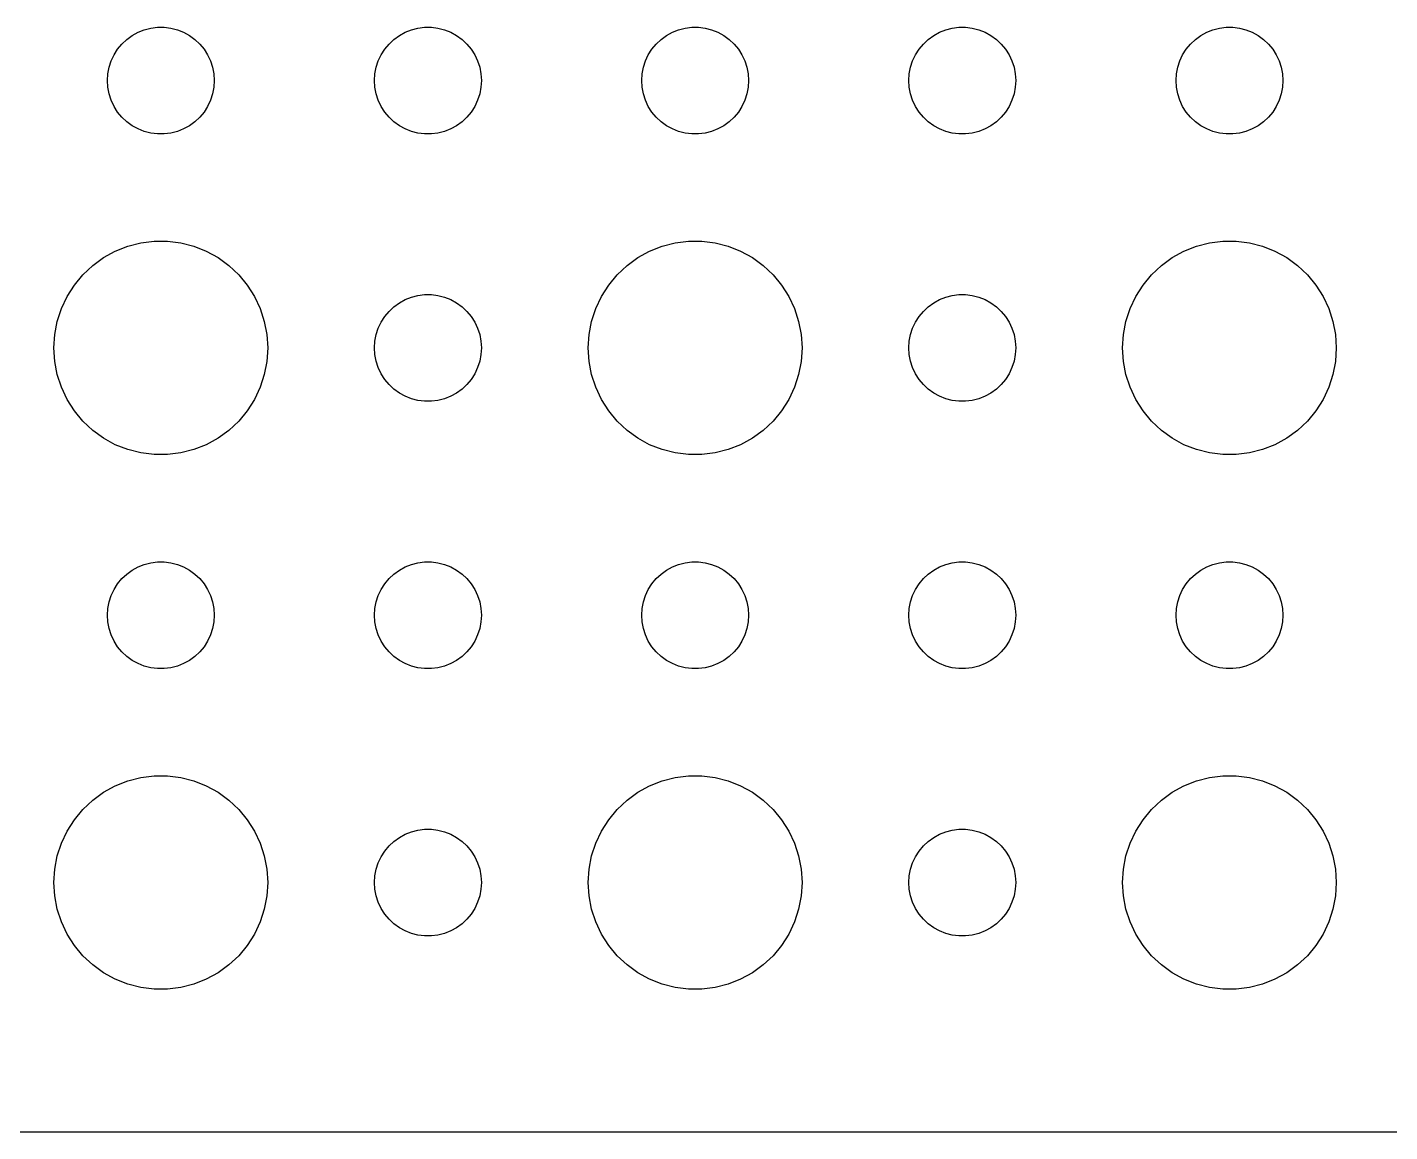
# Model space of a CAD drawing. Header units: metres. Extents: x -150 to 150, y -149 to 149.
# Drawn here: x 33.75 to 72, y -149.49 to -118.5 of the extents above; entities that cross this region are included whole.
import ezdxf

# ---------------------------------------------------------------- set-up
doc = ezdxf.new("R2010")
doc.units = ezdxf.units.M

msp = doc.modelspace()

# ---------------------------------------------------------------- linework, layer by layer
for p, q in [((36.8613, -118.643), (37.0365, -118.573)), ((37.0365, -118.573), (37.2189, -118.527)), ((37.2189, -118.527), (37.4058, -118.503)), ((37.4058, -118.503), (37.5942, -118.503)), ((37.5942, -118.503), (37.7811, -118.527)), ((37.7811, -118.527), (37.9635, -118.573)), ((37.9635, -118.573), (38.1387, -118.643)), ((44.3613, -118.643), (44.5365, -118.573)), ((44.5365, -118.573), (44.7189, -118.527)), ((44.7189, -118.527), (44.9058, -118.503)), ((44.9058, -118.503), (45.0942, -118.503)), ((45.0942, -118.503), (45.2811, -118.527)), ((45.2811, -118.527), (45.4635, -118.573)), ((45.4635, -118.573), (45.6387, -118.643)), ((51.8613, -118.643), (52.0365, -118.573)), ((52.0365, -118.573), (52.2189, -118.527)), ((52.2189, -118.527), (52.4058, -118.503)), ((52.4058, -118.503), (52.5942, -118.503)), ((52.5942, -118.503), (52.7811, -118.527)), ((52.7811, -118.527), (52.9635, -118.573)), ((52.9635, -118.573), (53.1387, -118.643)), ((59.3613, -118.643), (59.5365, -118.573)), ((59.5365, -118.573), (59.7189, -118.527)), ((59.7189, -118.527), (59.9058, -118.503)), ((59.9058, -118.503), (60.0942, -118.503)), ((60.0942, -118.503), (60.2811, -118.527)), ((60.2811, -118.527), (60.4635, -118.573)), ((60.4635, -118.573), (60.6387, -118.643)), ((66.8613, -118.643), (67.0365, -118.573)), ((67.0365, -118.573), (67.2189, -118.527)), ((67.2189, -118.527), (67.4058, -118.503)), ((67.4058, -118.503), (67.5942, -118.503)), ((67.5942, -118.503), (67.7811, -118.527)), ((67.7811, -118.527), (67.9635, -118.573)), ((67.9635, -118.573), (68.1387, -118.643)), ((36.4065, -118.973), (36.5439, -118.844)), ((36.5439, -118.844), (36.6963, -118.734)), ((36.6963, -118.734), (36.8613, -118.643)), ((38.1387, -118.643), (38.3037, -118.734)), ((38.3037, -118.734), (38.4561, -118.844)), ((38.4561, -118.844), (38.5934, -118.973)), ((43.9065, -118.973), (44.0439, -118.844)), ((44.0439, -118.844), (44.1963, -118.734)), ((44.1963, -118.734), (44.3613, -118.643)), ((45.6387, -118.643), (45.8037, -118.734)), ((45.8037, -118.734), (45.9561, -118.844)), ((45.9561, -118.844), (46.0934, -118.973)), ((51.4065, -118.973), (51.5439, -118.844)), ((51.5439, -118.844), (51.6963, -118.734)), ((51.6963, -118.734), (51.8613, -118.643)), ((53.1387, -118.643), (53.3037, -118.734)), ((53.3037, -118.734), (53.4561, -118.844)), ((53.4561, -118.844), (53.5934, -118.973)), ((58.9065, -118.973), (59.0439, -118.844)), ((59.0439, -118.844), (59.1963, -118.734)), ((59.1963, -118.734), (59.3613, -118.643)), ((60.6387, -118.643), (60.8037, -118.734)), ((60.8037, -118.734), (60.9561, -118.844)), ((60.9561, -118.844), (61.0934, -118.973)), ((66.4065, -118.973), (66.5439, -118.844)), ((66.5439, -118.844), (66.6963, -118.734)), ((66.6963, -118.734), (66.8613, -118.643)), ((68.1387, -118.643), (68.3037, -118.734)), ((68.3037, -118.734), (68.4561, -118.844)), ((68.4561, -118.844), (68.5934, -118.973)), ((36.1053, -119.448), (36.1855, -119.277)), ((36.1855, -119.277), (36.2865, -119.118)), ((36.2865, -119.118), (36.4065, -118.973)), ((38.5934, -118.973), (38.7135, -119.118)), ((38.7135, -119.118), (38.8145, -119.277)), ((38.8145, -119.277), (38.8947, -119.448)), ((43.6053, -119.448), (43.6855, -119.277)), ((43.6855, -119.277), (43.7865, -119.118)), ((43.7865, -119.118), (43.9065, -118.973)), ((46.0934, -118.973), (46.2135, -119.118)), ((46.2135, -119.118), (46.3145, -119.277)), ((46.3145, -119.277), (46.3947, -119.448)), ((51.1053, -119.448), (51.1855, -119.277)), ((51.1855, -119.277), (51.2865, -119.118)), ((51.2865, -119.118), (51.4065, -118.973)), ((53.5934, -118.973), (53.7135, -119.118)), ((53.7135, -119.118), (53.8145, -119.277)), ((53.8145, -119.277), (53.8947, -119.448)), ((58.6053, -119.448), (58.6855, -119.277)), ((58.6855, -119.277), (58.7865, -119.118)), ((58.7865, -119.118), (58.9065, -118.973)), ((61.0934, -118.973), (61.2135, -119.118)), ((61.2135, -119.118), (61.3145, -119.277)), ((61.3145, -119.277), (61.3947, -119.448)), ((66.1053, -119.448), (66.1855, -119.277)), ((66.1855, -119.277), (66.2865, -119.118)), ((66.2865, -119.118), (66.4065, -118.973)), ((68.5934, -118.973), (68.7135, -119.118)), ((68.7135, -119.118), (68.8145, -119.277)), ((68.8145, -119.277), (68.8947, -119.448)), ((36.0118, -119.812), (36.0471, -119.627)), ((36.0471, -119.627), (36.1053, -119.448)), ((38.8947, -119.448), (38.9529, -119.627)), ((38.9529, -119.627), (38.9882, -119.812)), ((43.5118, -119.812), (43.5471, -119.627)), ((43.5471, -119.627), (43.6053, -119.448)), ((46.3947, -119.448), (46.4529, -119.627)), ((46.4529, -119.627), (46.4882, -119.812)), ((51.0118, -119.812), (51.0471, -119.627)), ((51.0471, -119.627), (51.1053, -119.448)), ((53.8947, -119.448), (53.9529, -119.627)), ((53.9529, -119.627), (53.9882, -119.812)), ((58.5118, -119.812), (58.5471, -119.627)), ((58.5471, -119.627), (58.6053, -119.448)), ((61.3947, -119.448), (61.4529, -119.627)), ((61.4529, -119.627), (61.4882, -119.812)), ((66.0118, -119.812), (66.0471, -119.627)), ((66.0471, -119.627), (66.1053, -119.448)), ((68.8947, -119.448), (68.9529, -119.627)), ((68.9529, -119.627), (68.9882, -119.812)), ((36, -120), (36.0118, -119.812)), ((36.0118, -120.188), (36, -120)), ((38.9882, -119.812), (39, -120)), ((39, -120), (38.9882, -120.188)), ((43.5, -120), (43.5118, -119.812)), ((43.5118, -120.188), (43.5, -120)), ((46.4882, -119.812), (46.5, -120)), ((46.5, -120), (46.4882, -120.188)), ((51, -120), (51.0118, -119.812)), ((51.0118, -120.188), (51, -120)), ((53.9882, -119.812), (54, -120)), ((54, -120), (53.9882, -120.188)), ((58.5, -120), (58.5118, -119.812)), ((58.5118, -120.188), (58.5, -120)), ((61.4882, -119.812), (61.5, -120)), ((61.5, -120), (61.4882, -120.188)), ((66, -120), (66.0118, -119.812)), ((66.0118, -120.188), (66, -120)), ((68.9882, -119.812), (69, -120)), ((69, -120), (68.9882, -120.188)), ((36.0471, -120.373), (36.0118, -120.188)), ((36.1053, -120.552), (36.0471, -120.373)), ((38.9529, -120.373), (38.8947, -120.552)), ((38.9882, -120.188), (38.9529, -120.373)), ((43.5471, -120.373), (43.5118, -120.188)), ((43.6053, -120.552), (43.5471, -120.373)), ((46.4529, -120.373), (46.3947, -120.552)), ((46.4882, -120.188), (46.4529, -120.373)), ((51.0471, -120.373), (51.0118, -120.188)), ((51.1053, -120.552), (51.0471, -120.373)), ((53.9529, -120.373), (53.8947, -120.552)), ((53.9882, -120.188), (53.9529, -120.373)), ((58.5471, -120.373), (58.5118, -120.188)), ((58.6053, -120.552), (58.5471, -120.373)), ((61.4529, -120.373), (61.3947, -120.552)), ((61.4882, -120.188), (61.4529, -120.373)), ((66.0471, -120.373), (66.0118, -120.188)), ((66.1053, -120.552), (66.0471, -120.373)), ((68.9529, -120.373), (68.8947, -120.552)), ((68.9882, -120.188), (68.9529, -120.373)), ((36.1855, -120.723), (36.1053, -120.552)), ((36.2865, -120.882), (36.1855, -120.723)), ((38.8145, -120.723), (38.7135, -120.882)), ((38.8947, -120.552), (38.8145, -120.723)), ((43.6855, -120.723), (43.6053, -120.552)), ((43.7865, -120.882), (43.6855, -120.723)), ((46.3145, -120.723), (46.2135, -120.882)), ((46.3947, -120.552), (46.3145, -120.723)), ((51.1855, -120.723), (51.1053, -120.552)), ((51.2865, -120.882), (51.1855, -120.723)), ((53.8145, -120.723), (53.7135, -120.882)), ((53.8947, -120.552), (53.8145, -120.723)), ((58.6855, -120.723), (58.6053, -120.552)), ((58.7865, -120.882), (58.6855, -120.723)), ((61.3145, -120.723), (61.2135, -120.882)), ((61.3947, -120.552), (61.3145, -120.723)), ((66.1855, -120.723), (66.1053, -120.552)), ((66.2865, -120.882), (66.1855, -120.723)), ((68.8145, -120.723), (68.7135, -120.882)), ((68.8947, -120.552), (68.8145, -120.723)), ((36.4065, -121.027), (36.2865, -120.882)), ((36.5439, -121.156), (36.4065, -121.027)), ((36.6963, -121.266), (36.5439, -121.156)), ((38.4561, -121.156), (38.3037, -121.266)), ((38.5934, -121.027), (38.4561, -121.156)), ((38.7135, -120.882), (38.5934, -121.027)), ((43.9065, -121.027), (43.7865, -120.882)), ((44.0439, -121.156), (43.9065, -121.027)), ((44.1963, -121.266), (44.0439, -121.156)), ((45.9561, -121.156), (45.8037, -121.266)), ((46.0934, -121.027), (45.9561, -121.156)), ((46.2135, -120.882), (46.0934, -121.027)), ((51.4065, -121.027), (51.2865, -120.882)), ((51.5439, -121.156), (51.4065, -121.027)), ((51.6963, -121.266), (51.5439, -121.156)), ((53.4561, -121.156), (53.3037, -121.266)), ((53.5934, -121.027), (53.4561, -121.156)), ((53.7135, -120.882), (53.5934, -121.027)), ((58.9065, -121.027), (58.7865, -120.882)), ((59.0439, -121.156), (58.9065, -121.027)), ((59.1963, -121.266), (59.0439, -121.156)), ((60.9561, -121.156), (60.8037, -121.266)), ((61.0934, -121.027), (60.9561, -121.156)), ((61.2135, -120.882), (61.0934, -121.027)), ((66.4065, -121.027), (66.2865, -120.882)), ((66.5439, -121.156), (66.4065, -121.027)), ((66.6963, -121.266), (66.5439, -121.156)), ((68.4561, -121.156), (68.3037, -121.266)), ((68.5934, -121.027), (68.4561, -121.156)), ((68.7135, -120.882), (68.5934, -121.027)), ((36.8613, -121.357), (36.6963, -121.266)), ((37.0365, -121.427), (36.8613, -121.357)), ((37.2189, -121.473), (37.0365, -121.427)), ((37.4058, -121.497), (37.2189, -121.473)), ((37.5942, -121.497), (37.4058, -121.497)), ((37.7811, -121.473), (37.5942, -121.497)), ((37.9635, -121.427), (37.7811, -121.473)), ((38.1387, -121.357), (37.9635, -121.427)), ((38.3037, -121.266), (38.1387, -121.357)), ((44.3613, -121.357), (44.1963, -121.266)), ((44.5365, -121.427), (44.3613, -121.357)), ((44.7189, -121.473), (44.5365, -121.427)), ((44.9058, -121.497), (44.7189, -121.473)), ((45.0942, -121.497), (44.9058, -121.497)), ((45.2811, -121.473), (45.0942, -121.497)), ((45.4635, -121.427), (45.2811, -121.473)), ((45.6387, -121.357), (45.4635, -121.427)), ((45.8037, -121.266), (45.6387, -121.357)), ((51.8613, -121.357), (51.6963, -121.266)), ((52.0365, -121.427), (51.8613, -121.357)), ((52.2189, -121.473), (52.0365, -121.427)), ((52.4058, -121.497), (52.2189, -121.473)), ((52.5942, -121.497), (52.4058, -121.497)), ((52.7811, -121.473), (52.5942, -121.497)), ((52.9635, -121.427), (52.7811, -121.473)), ((53.1387, -121.357), (52.9635, -121.427)), ((53.3037, -121.266), (53.1387, -121.357)), ((59.3613, -121.357), (59.1963, -121.266)), ((59.5365, -121.427), (59.3613, -121.357)), ((59.7189, -121.473), (59.5365, -121.427)), ((59.9058, -121.497), (59.7189, -121.473)), ((60.0942, -121.497), (59.9058, -121.497)), ((60.2811, -121.473), (60.0942, -121.497)), ((60.4635, -121.427), (60.2811, -121.473)), ((60.6387, -121.357), (60.4635, -121.427)), ((60.8037, -121.266), (60.6387, -121.357)), ((66.8613, -121.357), (66.6963, -121.266)), ((67.0365, -121.427), (66.8613, -121.357)), ((67.2189, -121.473), (67.0365, -121.427)), ((67.4058, -121.497), (67.2189, -121.473)), ((67.5942, -121.497), (67.4058, -121.497)), ((67.7811, -121.473), (67.5942, -121.497)), ((67.9635, -121.427), (67.7811, -121.473)), ((68.1387, -121.357), (67.9635, -121.427)), ((68.3037, -121.266), (68.1387, -121.357)), ((36.2227, -124.786), (36.5729, -124.647)), ((36.5729, -124.647), (36.9379, -124.553)), ((36.9379, -124.553), (37.3116, -124.506)), ((37.3116, -124.506), (37.6884, -124.506)), ((37.6884, -124.506), (38.0621, -124.553)), ((38.0621, -124.553), (38.427, -124.647)), ((38.427, -124.647), (38.7773, -124.786)), ((51.2227, -124.786), (51.5729, -124.647)), ((51.5729, -124.647), (51.9379, -124.553)), ((51.9379, -124.553), (52.3116, -124.506)), ((52.3116, -124.506), (52.6884, -124.506)), ((52.6884, -124.506), (53.0621, -124.553)), ((53.0621, -124.553), (53.427, -124.647)), ((53.427, -124.647), (53.7773, -124.786)), ((66.2227, -124.786), (66.573, -124.647)), ((66.573, -124.647), (66.9379, -124.553)), ((66.9379, -124.553), (67.3116, -124.506)), ((67.3116, -124.506), (67.6884, -124.506)), ((67.6884, -124.506), (68.0621, -124.553)), ((68.0621, -124.553), (68.427, -124.647)), ((68.427, -124.647), (68.7773, -124.786)), ((35.5877, -125.188), (35.8925, -124.967)), ((35.8925, -124.967), (36.2227, -124.786)), ((38.7773, -124.786), (39.1075, -124.967)), ((39.1075, -124.967), (39.4123, -125.188)), ((50.5877, -125.188), (50.8925, -124.967)), ((50.8925, -124.967), (51.2227, -124.786)), ((53.7773, -124.786), (54.1075, -124.967)), ((54.1075, -124.967), (54.4123, -125.188)), ((65.5877, -125.188), (65.8925, -124.967)), ((65.8925, -124.967), (66.2227, -124.786)), ((68.7773, -124.786), (69.1075, -124.967)), ((69.1075, -124.967), (69.4123, -125.188)), ((35.0729, -125.737), (35.3131, -125.446)), ((35.3131, -125.446), (35.5877, -125.188)), ((39.4123, -125.188), (39.6869, -125.446)), ((39.6869, -125.446), (39.927, -125.737)), ((50.0729, -125.737), (50.3131, -125.446)), ((50.3131, -125.446), (50.5877, -125.188)), ((54.4123, -125.188), (54.6869, -125.446)), ((54.6869, -125.446), (54.927, -125.737)), ((65.073, -125.737), (65.3131, -125.446)), ((65.3131, -125.446), (65.5877, -125.188)), ((69.4123, -125.188), (69.6869, -125.446)), ((69.6869, -125.446), (69.927, -125.737)), ((34.8711, -126.055), (35.0729, -125.737)), ((39.927, -125.737), (40.1289, -126.055)), ((49.8711, -126.055), (50.0729, -125.737)), ((54.927, -125.737), (55.1289, -126.055)), ((64.8711, -126.055), (65.073, -125.737)), ((69.927, -125.737), (70.1289, -126.055)), ((34.7107, -126.396), (34.8711, -126.055)), ((40.1289, -126.055), (40.2893, -126.396)), ((44.1963, -126.234), (44.3613, -126.143)), ((44.3613, -126.143), (44.5365, -126.073)), ((44.5365, -126.073), (44.7189, -126.027)), ((44.7189, -126.027), (44.9058, -126.003)), ((44.9058, -126.003), (45.0942, -126.003)), ((45.0942, -126.003), (45.2811, -126.027)), ((45.2811, -126.027), (45.4635, -126.073)), ((45.4635, -126.073), (45.6387, -126.143)), ((45.6387, -126.143), (45.8037, -126.234)), ((49.7107, -126.396), (49.8711, -126.055)), ((55.1289, -126.055), (55.2893, -126.396)), ((59.1963, -126.234), (59.3613, -126.143)), ((59.3613, -126.143), (59.5365, -126.073)), ((59.5365, -126.073), (59.7189, -126.027)), ((59.7189, -126.027), (59.9058, -126.003)), ((59.9058, -126.003), (60.0942, -126.003)), ((60.0942, -126.003), (60.2811, -126.027)), ((60.2811, -126.027), (60.4635, -126.073)), ((60.4635, -126.073), (60.6387, -126.143)), ((60.6387, -126.143), (60.8037, -126.234)), ((64.7107, -126.396), (64.8711, -126.055)), ((70.1289, -126.055), (70.2893, -126.396)), ((34.5942, -126.754), (34.7107, -126.396)), ((40.2893, -126.396), (40.4057, -126.754)), ((43.7865, -126.618), (43.9065, -126.473)), ((43.9065, -126.473), (44.0439, -126.344)), ((44.0439, -126.344), (44.1963, -126.234)), ((45.8037, -126.234), (45.9561, -126.344)), ((45.9561, -126.344), (46.0934, -126.473)), ((46.0934, -126.473), (46.2135, -126.618)), ((49.5942, -126.754), (49.7107, -126.396)), ((55.2893, -126.396), (55.4057, -126.754)), ((58.7865, -126.618), (58.9065, -126.473)), ((58.9065, -126.473), (59.0439, -126.344)), ((59.0439, -126.344), (59.1963, -126.234)), ((60.8037, -126.234), (60.9561, -126.344)), ((60.9561, -126.344), (61.0934, -126.473)), ((61.0934, -126.473), (61.2135, -126.618)), ((64.5943, -126.754), (64.7107, -126.396)), ((70.2893, -126.396), (70.4057, -126.754)), ((34.5237, -127.124), (34.5942, -126.754)), ((40.4057, -126.754), (40.4763, -127.124)), ((43.5471, -127.127), (43.6053, -126.948)), ((43.6053, -126.948), (43.6855, -126.777)), ((43.6855, -126.777), (43.7865, -126.618)), ((46.2135, -126.618), (46.3145, -126.777)), ((46.3145, -126.777), (46.3947, -126.948)), ((46.3947, -126.948), (46.4529, -127.127)), ((49.5237, -127.124), (49.5942, -126.754)), ((55.4057, -126.754), (55.4763, -127.124)), ((58.5471, -127.127), (58.6053, -126.948)), ((58.6053, -126.948), (58.6855, -126.777)), ((58.6855, -126.777), (58.7865, -126.618)), ((61.2135, -126.618), (61.3145, -126.777)), ((61.3145, -126.777), (61.3947, -126.948)), ((61.3947, -126.948), (61.4529, -127.127)), ((64.5237, -127.124), (64.5943, -126.754)), ((70.4057, -126.754), (70.4763, -127.124)), ((34.5, -127.5), (34.5237, -127.124)), ((40.4763, -127.124), (40.5, -127.5)), ((43.5, -127.5), (43.5118, -127.312)), ((43.5118, -127.312), (43.5471, -127.127)), ((46.4529, -127.127), (46.4882, -127.312)), ((46.4882, -127.312), (46.5, -127.5)), ((49.5, -127.5), (49.5237, -127.124)), ((55.4763, -127.124), (55.5, -127.5)), ((58.5, -127.5), (58.5118, -127.312)), ((58.5118, -127.312), (58.5471, -127.127)), ((61.4529, -127.127), (61.4882, -127.312)), ((61.4882, -127.312), (61.5, -127.5)), ((64.5, -127.5), (64.5237, -127.124)), ((70.4763, -127.124), (70.5, -127.5)), ((34.5237, -127.876), (34.5, -127.5)), ((40.5, -127.5), (40.4763, -127.876)), ((43.5118, -127.688), (43.5, -127.5)), ((43.5471, -127.873), (43.5118, -127.688)), ((46.4882, -127.688), (46.4529, -127.873)), ((46.5, -127.5), (46.4882, -127.688)), ((49.5237, -127.876), (49.5, -127.5)), ((55.5, -127.5), (55.4763, -127.876)), ((58.5118, -127.688), (58.5, -127.5)), ((58.5471, -127.873), (58.5118, -127.688)), ((61.4882, -127.688), (61.4529, -127.873)), ((61.5, -127.5), (61.4882, -127.688)), ((64.5237, -127.876), (64.5, -127.5)), ((70.5, -127.5), (70.4763, -127.876)), ((34.5942, -128.246), (34.5237, -127.876)), ((40.4763, -127.876), (40.4057, -128.246)), ((43.6053, -128.052), (43.5471, -127.873)), ((43.6855, -128.223), (43.6053, -128.052)), ((46.3947, -128.052), (46.3145, -128.223)), ((46.4529, -127.873), (46.3947, -128.052)), ((49.5942, -128.246), (49.5237, -127.876)), ((55.4763, -127.876), (55.4057, -128.246)), ((58.6053, -128.052), (58.5471, -127.873)), ((58.6855, -128.223), (58.6053, -128.052)), ((61.3947, -128.052), (61.3145, -128.223)), ((61.4529, -127.873), (61.3947, -128.052)), ((64.5943, -128.246), (64.5237, -127.876)), ((70.4763, -127.876), (70.4057, -128.246)), ((34.7107, -128.604), (34.5942, -128.246)), ((40.4057, -128.246), (40.2893, -128.604)), ((43.7865, -128.382), (43.6855, -128.223)), ((43.9065, -128.527), (43.7865, -128.382)), ((46.2135, -128.382), (46.0934, -128.527)), ((46.3145, -128.223), (46.2135, -128.382)), ((49.7107, -128.604), (49.5942, -128.246)), ((55.4057, -128.246), (55.2893, -128.604)), ((58.7865, -128.382), (58.6855, -128.223)), ((58.9065, -128.527), (58.7865, -128.382)), ((61.2135, -128.382), (61.0934, -128.527)), ((61.3145, -128.223), (61.2135, -128.382)), ((64.7107, -128.604), (64.5943, -128.246)), ((70.4057, -128.246), (70.2893, -128.604)), ((34.8711, -128.945), (34.7107, -128.604)), ((40.2893, -128.604), (40.1289, -128.945)), ((44.0439, -128.656), (43.9065, -128.527)), ((44.1963, -128.766), (44.0439, -128.656)), ((44.3613, -128.857), (44.1963, -128.766)), ((44.5365, -128.927), (44.3613, -128.857)), ((45.6387, -128.857), (45.4635, -128.927)), ((45.8037, -128.766), (45.6387, -128.857)), ((45.9561, -128.656), (45.8037, -128.766)), ((46.0934, -128.527), (45.9561, -128.656)), ((49.8711, -128.945), (49.7107, -128.604)), ((55.2893, -128.604), (55.1289, -128.945)), ((59.0439, -128.656), (58.9065, -128.527)), ((59.1963, -128.766), (59.0439, -128.656)), ((59.3613, -128.857), (59.1963, -128.766)), ((59.5365, -128.927), (59.3613, -128.857)), ((60.6387, -128.857), (60.4635, -128.927)), ((60.8037, -128.766), (60.6387, -128.857)), ((60.9561, -128.656), (60.8037, -128.766)), ((61.0934, -128.527), (60.9561, -128.656)), ((64.8711, -128.945), (64.7107, -128.604)), ((70.2893, -128.604), (70.1289, -128.945)), ((35.0729, -129.263), (34.8711, -128.945)), ((35.3131, -129.554), (35.0729, -129.263)), ((39.927, -129.263), (39.6869, -129.554)), ((40.1289, -128.945), (39.927, -129.263)), ((44.7189, -128.973), (44.5365, -128.927)), ((44.9058, -128.997), (44.7189, -128.973)), ((45.0942, -128.997), (44.9058, -128.997)), ((45.2811, -128.973), (45.0942, -128.997)), ((45.4635, -128.927), (45.2811, -128.973)), ((50.0729, -129.263), (49.8711, -128.945)), ((50.3131, -129.554), (50.0729, -129.263)), ((54.927, -129.263), (54.6869, -129.554)), ((55.1289, -128.945), (54.927, -129.263)), ((59.7189, -128.973), (59.5365, -128.927)), ((59.9058, -128.997), (59.7189, -128.973)), ((60.0942, -128.997), (59.9058, -128.997)), ((60.2811, -128.973), (60.0942, -128.997)), ((60.4635, -128.927), (60.2811, -128.973)), ((65.073, -129.263), (64.8711, -128.945)), ((65.3131, -129.554), (65.073, -129.263)), ((69.927, -129.263), (69.6869, -129.554)), ((70.1289, -128.945), (69.927, -129.263)), ((35.5877, -129.812), (35.3131, -129.554)), ((39.6869, -129.554), (39.4123, -129.812)), ((50.5877, -129.812), (50.3131, -129.554)), ((54.6869, -129.554), (54.4123, -129.812)), ((65.5877, -129.812), (65.3131, -129.554)), ((69.6869, -129.554), (69.4123, -129.812)), ((35.8925, -130.033), (35.5877, -129.812)), ((36.2227, -130.214), (35.8925, -130.033)), ((39.1075, -130.033), (38.7773, -130.214)), ((39.4123, -129.812), (39.1075, -130.033)), ((50.8925, -130.033), (50.5877, -129.812)), ((51.2227, -130.214), (50.8925, -130.033)), ((54.1075, -130.033), (53.7773, -130.214)), ((54.4123, -129.812), (54.1075, -130.033)), ((65.8925, -130.033), (65.5877, -129.812)), ((66.2227, -130.214), (65.8925, -130.033)), ((69.1075, -130.033), (68.7773, -130.214)), ((69.4123, -129.812), (69.1075, -130.033)), ((36.5729, -130.353), (36.2227, -130.214)), ((36.9379, -130.447), (36.5729, -130.353)), ((38.427, -130.353), (38.0621, -130.447)), ((38.7773, -130.214), (38.427, -130.353)), ((51.5729, -130.353), (51.2227, -130.214)), ((51.9379, -130.447), (51.5729, -130.353)), ((53.427, -130.353), (53.0621, -130.447)), ((53.7773, -130.214), (53.427, -130.353)), ((66.573, -130.353), (66.2227, -130.214)), ((66.9379, -130.447), (66.573, -130.353)), ((68.427, -130.353), (68.0621, -130.447)), ((68.7773, -130.214), (68.427, -130.353)), ((37.3116, -130.494), (36.9379, -130.447)), ((37.6884, -130.494), (37.3116, -130.494)), ((38.0621, -130.447), (37.6884, -130.494)), ((52.3116, -130.494), (51.9379, -130.447)), ((52.6884, -130.494), (52.3116, -130.494)), ((53.0621, -130.447), (52.6884, -130.494)), ((67.3116, -130.494), (66.9379, -130.447)), ((67.6884, -130.494), (67.3116, -130.494)), ((68.0621, -130.447), (67.6884, -130.494)), ((36.4065, -133.973), (36.5439, -133.844)), ((36.5439, -133.844), (36.6963, -133.734)), ((36.6963, -133.734), (36.8613, -133.643)), ((36.8613, -133.643), (37.0365, -133.573)), ((37.0365, -133.573), (37.2189, -133.527)), ((37.2189, -133.527), (37.4058, -133.503)), ((37.4058, -133.503), (37.5942, -133.503)), ((37.5942, -133.503), (37.7811, -133.527)), ((37.7811, -133.527), (37.9635, -133.573)), ((37.9635, -133.573), (38.1387, -133.643)), ((38.1387, -133.643), (38.3037, -133.734)), ((38.3037, -133.734), (38.4561, -133.844)), ((38.4561, -133.844), (38.5934, -133.973)), ((43.9065, -133.973), (44.0439, -133.844)), ((44.0439, -133.844), (44.1963, -133.734)), ((44.1963, -133.734), (44.3613, -133.643)), ((44.3613, -133.643), (44.5365, -133.573)), ((44.5365, -133.573), (44.7189, -133.527)), ((44.7189, -133.527), (44.9058, -133.503)), ((44.9058, -133.503), (45.0942, -133.503)), ((45.0942, -133.503), (45.2811, -133.527)), ((45.2811, -133.527), (45.4635, -133.573)), ((45.4635, -133.573), (45.6387, -133.643)), ((45.6387, -133.643), (45.8037, -133.734)), ((45.8037, -133.734), (45.9561, -133.844)), ((45.9561, -133.844), (46.0934, -133.973)), ((51.4065, -133.973), (51.5439, -133.844)), ((51.5439, -133.844), (51.6963, -133.734)), ((51.6963, -133.734), (51.8613, -133.643)), ((51.8613, -133.643), (52.0365, -133.573)), ((52.0365, -133.573), (52.2189, -133.527)), ((52.2189, -133.527), (52.4058, -133.503)), ((52.4058, -133.503), (52.5942, -133.503)), ((52.5942, -133.503), (52.7811, -133.527)), ((52.7811, -133.527), (52.9635, -133.573)), ((52.9635, -133.573), (53.1387, -133.643)), ((53.1387, -133.643), (53.3037, -133.734)), ((53.3037, -133.734), (53.4561, -133.844)), ((53.4561, -133.844), (53.5934, -133.973)), ((58.9065, -133.973), (59.0439, -133.844)), ((59.0439, -133.844), (59.1963, -133.734)), ((59.1963, -133.734), (59.3613, -133.643)), ((59.3613, -133.643), (59.5365, -133.573)), ((59.5365, -133.573), (59.7189, -133.527)), ((59.7189, -133.527), (59.9058, -133.503)), ((59.9058, -133.503), (60.0942, -133.503)), ((60.0942, -133.503), (60.2811, -133.527)), ((60.2811, -133.527), (60.4635, -133.573)), ((60.4635, -133.573), (60.6387, -133.643)), ((60.6387, -133.643), (60.8037, -133.734)), ((60.8037, -133.734), (60.9561, -133.844)), ((60.9561, -133.844), (61.0934, -133.973)), ((66.4065, -133.973), (66.5439, -133.844)), ((66.5439, -133.844), (66.6963, -133.734)), ((66.6963, -133.734), (66.8613, -133.643)), ((66.8613, -133.643), (67.0365, -133.573)), ((67.0365, -133.573), (67.2189, -133.527)), ((67.2189, -133.527), (67.4058, -133.503)), ((67.4058, -133.503), (67.5942, -133.503)), ((67.5942, -133.503), (67.7811, -133.527)), ((67.7811, -133.527), (67.9635, -133.573)), ((67.9635, -133.573), (68.1387, -133.643)), ((68.1387, -133.643), (68.3037, -133.734)), ((68.3037, -133.734), (68.4561, -133.844)), ((68.4561, -133.844), (68.5934, -133.973)), ((36.1855, -134.277), (36.2865, -134.118)), ((36.2865, -134.118), (36.4065, -133.973)), ((38.5934, -133.973), (38.7135, -134.118)), ((38.7135, -134.118), (38.8145, -134.277)), ((43.6855, -134.277), (43.7865, -134.118)), ((43.7865, -134.118), (43.9065, -133.973)), ((46.0934, -133.973), (46.2135, -134.118)), ((46.2135, -134.118), (46.3145, -134.277)), ((51.1855, -134.277), (51.2865, -134.118)), ((51.2865, -134.118), (51.4065, -133.973)), ((53.5934, -133.973), (53.7135, -134.118)), ((53.7135, -134.118), (53.8145, -134.277)), ((58.6855, -134.277), (58.7865, -134.118)), ((58.7865, -134.118), (58.9065, -133.973)), ((61.0934, -133.973), (61.2135, -134.118)), ((61.2135, -134.118), (61.3145, -134.277)), ((66.1855, -134.277), (66.2865, -134.118)), ((66.2865, -134.118), (66.4065, -133.973)), ((68.5934, -133.973), (68.7135, -134.118)), ((68.7135, -134.118), (68.8145, -134.277)), ((36.0118, -134.812), (36.0471, -134.627)), ((36.0471, -134.627), (36.1053, -134.448)), ((36.1053, -134.448), (36.1855, -134.277)), ((38.8145, -134.277), (38.8947, -134.448)), ((38.8947, -134.448), (38.9529, -134.627)), ((38.9529, -134.627), (38.9882, -134.812)), ((43.5118, -134.812), (43.5471, -134.627)), ((43.5471, -134.627), (43.6053, -134.448)), ((43.6053, -134.448), (43.6855, -134.277)), ((46.3145, -134.277), (46.3947, -134.448)), ((46.3947, -134.448), (46.4529, -134.627)), ((46.4529, -134.627), (46.4882, -134.812)), ((51.0118, -134.812), (51.0471, -134.627)), ((51.0471, -134.627), (51.1053, -134.448)), ((51.1053, -134.448), (51.1855, -134.277)), ((53.8145, -134.277), (53.8947, -134.448)), ((53.8947, -134.448), (53.9529, -134.627)), ((53.9529, -134.627), (53.9882, -134.812)), ((58.5118, -134.812), (58.5471, -134.627)), ((58.5471, -134.627), (58.6053, -134.448)), ((58.6053, -134.448), (58.6855, -134.277)), ((61.3145, -134.277), (61.3947, -134.448)), ((61.3947, -134.448), (61.4529, -134.627)), ((61.4529, -134.627), (61.4882, -134.812)), ((66.0118, -134.812), (66.0471, -134.627)), ((66.0471, -134.627), (66.1053, -134.448)), ((66.1053, -134.448), (66.1855, -134.277)), ((68.8145, -134.277), (68.8947, -134.448)), ((68.8947, -134.448), (68.9529, -134.627)), ((68.9529, -134.627), (68.9882, -134.812)), ((36, -135), (36.0118, -134.812)), ((36.0118, -135.188), (36, -135)), ((38.9882, -134.812), (39, -135)), ((39, -135), (38.9882, -135.188)), ((43.5, -135), (43.5118, -134.812)), ((43.5118, -135.188), (43.5, -135)), ((46.4882, -134.812), (46.5, -135)), ((46.5, -135), (46.4882, -135.188)), ((51, -135), (51.0118, -134.812)), ((51.0118, -135.188), (51, -135)), ((53.9882, -134.812), (54, -135)), ((54, -135), (53.9882, -135.188)), ((58.5, -135), (58.5118, -134.812)), ((58.5118, -135.188), (58.5, -135)), ((61.4882, -134.812), (61.5, -135)), ((61.5, -135), (61.4882, -135.188)), ((66, -135), (66.0118, -134.812)), ((66.0118, -135.188), (66, -135)), ((68.9882, -134.812), (69, -135)), ((69, -135), (68.9882, -135.188)), ((36.0471, -135.373), (36.0118, -135.188)), ((36.1053, -135.552), (36.0471, -135.373)), ((38.9529, -135.373), (38.8947, -135.552)), ((38.9882, -135.188), (38.9529, -135.373)), ((43.5471, -135.373), (43.5118, -135.188)), ((43.6053, -135.552), (43.5471, -135.373)), ((46.4529, -135.373), (46.3947, -135.552)), ((46.4882, -135.188), (46.4529, -135.373)), ((51.0471, -135.373), (51.0118, -135.188)), ((51.1053, -135.552), (51.0471, -135.373)), ((53.9529, -135.373), (53.8947, -135.552)), ((53.9882, -135.188), (53.9529, -135.373)), ((58.5471, -135.373), (58.5118, -135.188)), ((58.6053, -135.552), (58.5471, -135.373)), ((61.4529, -135.373), (61.3947, -135.552)), ((61.4882, -135.188), (61.4529, -135.373)), ((66.0471, -135.373), (66.0118, -135.188)), ((66.1053, -135.552), (66.0471, -135.373)), ((68.9529, -135.373), (68.8947, -135.552)), ((68.9882, -135.188), (68.9529, -135.373)), ((36.1855, -135.723), (36.1053, -135.552)), ((36.2865, -135.882), (36.1855, -135.723)), ((38.8145, -135.723), (38.7135, -135.882)), ((38.8947, -135.552), (38.8145, -135.723)), ((43.6855, -135.723), (43.6053, -135.552)), ((43.7865, -135.882), (43.6855, -135.723)), ((46.3145, -135.723), (46.2135, -135.882)), ((46.3947, -135.552), (46.3145, -135.723)), ((51.1855, -135.723), (51.1053, -135.552)), ((51.2865, -135.882), (51.1855, -135.723)), ((53.8145, -135.723), (53.7135, -135.882)), ((53.8947, -135.552), (53.8145, -135.723)), ((58.6855, -135.723), (58.6053, -135.552)), ((58.7865, -135.882), (58.6855, -135.723)), ((61.3145, -135.723), (61.2135, -135.882)), ((61.3947, -135.552), (61.3145, -135.723)), ((66.1855, -135.723), (66.1053, -135.552)), ((66.2865, -135.882), (66.1855, -135.723)), ((68.8145, -135.723), (68.7135, -135.882)), ((68.8947, -135.552), (68.8145, -135.723)), ((36.4065, -136.027), (36.2865, -135.882)), ((36.5439, -136.156), (36.4065, -136.027)), ((36.6963, -136.266), (36.5439, -136.156)), ((38.4561, -136.156), (38.3037, -136.266)), ((38.5934, -136.027), (38.4561, -136.156)), ((38.7135, -135.882), (38.5934, -136.027)), ((43.9065, -136.027), (43.7865, -135.882)), ((44.0439, -136.156), (43.9065, -136.027)), ((44.1963, -136.266), (44.0439, -136.156)), ((45.9561, -136.156), (45.8037, -136.266)), ((46.0934, -136.027), (45.9561, -136.156)), ((46.2135, -135.882), (46.0934, -136.027)), ((51.4065, -136.027), (51.2865, -135.882)), ((51.5439, -136.156), (51.4065, -136.027)), ((51.6963, -136.266), (51.5439, -136.156)), ((53.4561, -136.156), (53.3037, -136.266)), ((53.5934, -136.027), (53.4561, -136.156)), ((53.7135, -135.882), (53.5934, -136.027)), ((58.9065, -136.027), (58.7865, -135.882)), ((59.0439, -136.156), (58.9065, -136.027)), ((59.1963, -136.266), (59.0439, -136.156)), ((60.9561, -136.156), (60.8037, -136.266)), ((61.0934, -136.027), (60.9561, -136.156)), ((61.2135, -135.882), (61.0934, -136.027)), ((66.4065, -136.027), (66.2865, -135.882)), ((66.5439, -136.156), (66.4065, -136.027)), ((66.6963, -136.266), (66.5439, -136.156)), ((68.4561, -136.156), (68.3037, -136.266)), ((68.5934, -136.027), (68.4561, -136.156)), ((68.7135, -135.882), (68.5934, -136.027)), ((36.8613, -136.357), (36.6963, -136.266)), ((37.0365, -136.427), (36.8613, -136.357)), ((37.2189, -136.473), (37.0365, -136.427)), ((37.4058, -136.497), (37.2189, -136.473)), ((37.5942, -136.497), (37.4058, -136.497)), ((37.7811, -136.473), (37.5942, -136.497)), ((37.9635, -136.427), (37.7811, -136.473)), ((38.1387, -136.357), (37.9635, -136.427)), ((38.3037, -136.266), (38.1387, -136.357)), ((44.3613, -136.357), (44.1963, -136.266)), ((44.5365, -136.427), (44.3613, -136.357)), ((44.7189, -136.473), (44.5365, -136.427)), ((44.9058, -136.497), (44.7189, -136.473)), ((45.0942, -136.497), (44.9058, -136.497)), ((45.2811, -136.473), (45.0942, -136.497)), ((45.4635, -136.427), (45.2811, -136.473)), ((45.6387, -136.357), (45.4635, -136.427)), ((45.8037, -136.266), (45.6387, -136.357)), ((51.8613, -136.357), (51.6963, -136.266)), ((52.0365, -136.427), (51.8613, -136.357)), ((52.2189, -136.473), (52.0365, -136.427)), ((52.4058, -136.497), (52.2189, -136.473)), ((52.5942, -136.497), (52.4058, -136.497)), ((52.7811, -136.473), (52.5942, -136.497)), ((52.9635, -136.427), (52.7811, -136.473)), ((53.1387, -136.357), (52.9635, -136.427)), ((53.3037, -136.266), (53.1387, -136.357)), ((59.3613, -136.357), (59.1963, -136.266)), ((59.5365, -136.427), (59.3613, -136.357)), ((59.7189, -136.473), (59.5365, -136.427)), ((59.9058, -136.497), (59.7189, -136.473)), ((60.0942, -136.497), (59.9058, -136.497)), ((60.2811, -136.473), (60.0942, -136.497)), ((60.4635, -136.427), (60.2811, -136.473)), ((60.6387, -136.357), (60.4635, -136.427)), ((60.8037, -136.266), (60.6387, -136.357)), ((66.8613, -136.357), (66.6963, -136.266)), ((67.0365, -136.427), (66.8613, -136.357)), ((67.2189, -136.473), (67.0365, -136.427)), ((67.4058, -136.497), (67.2189, -136.473)), ((67.5942, -136.497), (67.4058, -136.497)), ((67.7811, -136.473), (67.5942, -136.497)), ((67.9635, -136.427), (67.7811, -136.473)), ((68.1387, -136.357), (67.9635, -136.427)), ((68.3037, -136.266), (68.1387, -136.357)), ((36.5729, -139.647), (36.9379, -139.553)), ((36.9379, -139.553), (37.3116, -139.506)), ((37.3116, -139.506), (37.6884, -139.506)), ((37.6884, -139.506), (38.0621, -139.553)), ((38.0621, -139.553), (38.427, -139.647)), ((51.5729, -139.647), (51.9379, -139.553)), ((51.9379, -139.553), (52.3116, -139.506)), ((52.3116, -139.506), (52.6884, -139.506)), ((52.6884, -139.506), (53.0621, -139.553)), ((53.0621, -139.553), (53.427, -139.647)), ((66.573, -139.647), (66.9379, -139.553)), ((66.9379, -139.553), (67.3116, -139.506)), ((67.3116, -139.506), (67.6884, -139.506)), ((67.6884, -139.506), (68.0621, -139.553)), ((68.0621, -139.553), (68.427, -139.647)), ((35.5877, -140.188), (35.8925, -139.967)), ((35.8925, -139.967), (36.2227, -139.786)), ((36.2227, -139.786), (36.5729, -139.647)), ((38.427, -139.647), (38.7773, -139.786)), ((38.7773, -139.786), (39.1075, -139.967)), ((39.1075, -139.967), (39.4123, -140.188)), ((50.5877, -140.188), (50.8925, -139.967)), ((50.8925, -139.967), (51.2227, -139.786)), ((51.2227, -139.786), (51.5729, -139.647)), ((53.427, -139.647), (53.7773, -139.786)), ((53.7773, -139.786), (54.1075, -139.967)), ((54.1075, -139.967), (54.4123, -140.188)), ((65.5877, -140.188), (65.8925, -139.967)), ((65.8925, -139.967), (66.2227, -139.786)), ((66.2227, -139.786), (66.573, -139.647)), ((68.427, -139.647), (68.7773, -139.786)), ((68.7773, -139.786), (69.1075, -139.967)), ((69.1075, -139.967), (69.4123, -140.188)), ((35.3131, -140.446), (35.5877, -140.188)), ((39.4123, -140.188), (39.6869, -140.446)), ((50.3131, -140.446), (50.5877, -140.188)), ((54.4123, -140.188), (54.6869, -140.446)), ((65.3131, -140.446), (65.5877, -140.188)), ((69.4123, -140.188), (69.6869, -140.446)), ((34.8711, -141.055), (35.0729, -140.737)), ((35.0729, -140.737), (35.3131, -140.446)), ((39.6869, -140.446), (39.927, -140.737)), ((39.927, -140.737), (40.1289, -141.055)), ((49.8711, -141.055), (50.0729, -140.737)), ((50.0729, -140.737), (50.3131, -140.446)), ((54.6869, -140.446), (54.927, -140.737)), ((54.927, -140.737), (55.1289, -141.055)), ((64.8711, -141.055), (65.073, -140.737)), ((65.073, -140.737), (65.3131, -140.446)), ((69.6869, -140.446), (69.927, -140.737)), ((69.927, -140.737), (70.1289, -141.055)), ((34.7107, -141.396), (34.8711, -141.055)), ((40.1289, -141.055), (40.2893, -141.396)), ((44.3613, -141.143), (44.5365, -141.073)), ((44.5365, -141.073), (44.7189, -141.027)), ((44.7189, -141.027), (44.9058, -141.003)), ((44.9058, -141.003), (45.0942, -141.003)), ((45.0942, -141.003), (45.2811, -141.027)), ((45.2811, -141.027), (45.4635, -141.073)), ((45.4635, -141.073), (45.6387, -141.143)), ((49.7107, -141.396), (49.8711, -141.055)), ((55.1289, -141.055), (55.2893, -141.396)), ((59.3613, -141.143), (59.5365, -141.073)), ((59.5365, -141.073), (59.7189, -141.027)), ((59.7189, -141.027), (59.9058, -141.003)), ((59.9058, -141.003), (60.0942, -141.003)), ((60.0942, -141.003), (60.2811, -141.027)), ((60.2811, -141.027), (60.4635, -141.073)), ((60.4635, -141.073), (60.6387, -141.143)), ((64.7107, -141.396), (64.8711, -141.055)), ((70.1289, -141.055), (70.2893, -141.396)), ((34.5942, -141.754), (34.7107, -141.396)), ((40.2893, -141.396), (40.4057, -141.754)), ((43.7865, -141.618), (43.9065, -141.473)), ((43.9065, -141.473), (44.0439, -141.344)), ((44.0439, -141.344), (44.1963, -141.234)), ((44.1963, -141.234), (44.3613, -141.143)), ((45.6387, -141.143), (45.8037, -141.234)), ((45.8037, -141.234), (45.9561, -141.344)), ((45.9561, -141.344), (46.0934, -141.473)), ((46.0934, -141.473), (46.2135, -141.618)), ((49.5942, -141.754), (49.7107, -141.396)), ((55.2893, -141.396), (55.4057, -141.754)), ((58.7865, -141.618), (58.9065, -141.473)), ((58.9065, -141.473), (59.0439, -141.344)), ((59.0439, -141.344), (59.1963, -141.234)), ((59.1963, -141.234), (59.3613, -141.143)), ((60.6387, -141.143), (60.8037, -141.234)), ((60.8037, -141.234), (60.9561, -141.344)), ((60.9561, -141.344), (61.0934, -141.473)), ((61.0934, -141.473), (61.2135, -141.618)), ((64.5943, -141.754), (64.7107, -141.396)), ((70.2893, -141.396), (70.4057, -141.754)), ((34.5237, -142.124), (34.5942, -141.754)), ((40.4057, -141.754), (40.4763, -142.124)), ((43.6053, -141.948), (43.6855, -141.777)), ((43.6855, -141.777), (43.7865, -141.618)), ((46.2135, -141.618), (46.3145, -141.777)), ((46.3145, -141.777), (46.3947, -141.948)), ((49.5237, -142.124), (49.5942, -141.754)), ((55.4057, -141.754), (55.4763, -142.124)), ((58.6053, -141.948), (58.6855, -141.777)), ((58.6855, -141.777), (58.7865, -141.618)), ((61.2135, -141.618), (61.3145, -141.777)), ((61.3145, -141.777), (61.3947, -141.948)), ((64.5237, -142.124), (64.5943, -141.754)), ((70.4057, -141.754), (70.4763, -142.124)), ((34.5, -142.5), (34.5237, -142.124)), ((40.4763, -142.124), (40.5, -142.5)), ((43.5118, -142.312), (43.5471, -142.127)), ((43.5471, -142.127), (43.6053, -141.948)), ((46.3947, -141.948), (46.4529, -142.127)), ((46.4529, -142.127), (46.4882, -142.312)), ((49.5, -142.5), (49.5237, -142.124)), ((55.4763, -142.124), (55.5, -142.5)), ((58.5118, -142.312), (58.5471, -142.127)), ((58.5471, -142.127), (58.6053, -141.948)), ((61.3947, -141.948), (61.4529, -142.127)), ((61.4529, -142.127), (61.4882, -142.312)), ((64.5, -142.5), (64.5237, -142.124)), ((70.4763, -142.124), (70.5, -142.5)), ((34.5237, -142.876), (34.5, -142.5)), ((40.5, -142.5), (40.4763, -142.876)), ((43.5, -142.5), (43.5118, -142.312)), ((43.5118, -142.688), (43.5, -142.5)), ((46.4882, -142.312), (46.5, -142.5)), ((46.5, -142.5), (46.4882, -142.688)), ((49.5237, -142.876), (49.5, -142.5)), ((55.5, -142.5), (55.4763, -142.876)), ((58.5, -142.5), (58.5118, -142.312)), ((58.5118, -142.688), (58.5, -142.5)), ((61.4882, -142.312), (61.5, -142.5)), ((61.5, -142.5), (61.4882, -142.688)), ((64.5237, -142.876), (64.5, -142.5)), ((70.5, -142.5), (70.4763, -142.876)), ((34.5942, -143.246), (34.5237, -142.876)), ((40.4763, -142.876), (40.4057, -143.246)), ((43.5471, -142.873), (43.5118, -142.688)), ((43.6053, -143.052), (43.5471, -142.873)), ((43.6855, -143.223), (43.6053, -143.052)), ((46.3947, -143.052), (46.3145, -143.223)), ((46.4529, -142.873), (46.3947, -143.052)), ((46.4882, -142.688), (46.4529, -142.873)), ((49.5942, -143.246), (49.5237, -142.876)), ((55.4763, -142.876), (55.4057, -143.246)), ((58.5471, -142.873), (58.5118, -142.688)), ((58.6053, -143.052), (58.5471, -142.873)), ((58.6855, -143.223), (58.6053, -143.052)), ((61.3947, -143.052), (61.3145, -143.223)), ((61.4529, -142.873), (61.3947, -143.052)), ((61.4882, -142.688), (61.4529, -142.873)), ((64.5943, -143.246), (64.5237, -142.876)), ((70.4763, -142.876), (70.4057, -143.246)), ((34.7107, -143.604), (34.5942, -143.246)), ((40.4057, -143.246), (40.2893, -143.604)), ((43.7865, -143.382), (43.6855, -143.223)), ((43.9065, -143.527), (43.7865, -143.382)), ((46.2135, -143.382), (46.0934, -143.527)), ((46.3145, -143.223), (46.2135, -143.382)), ((49.7107, -143.604), (49.5942, -143.246)), ((55.4057, -143.246), (55.2893, -143.604)), ((58.7865, -143.382), (58.6855, -143.223)), ((58.9065, -143.527), (58.7865, -143.382)), ((61.2135, -143.382), (61.0934, -143.527)), ((61.3145, -143.223), (61.2135, -143.382)), ((64.7107, -143.604), (64.5943, -143.246)), ((70.4057, -143.246), (70.2893, -143.604)), ((34.8711, -143.945), (34.7107, -143.604)), ((40.2893, -143.604), (40.1289, -143.945)), ((44.0439, -143.656), (43.9065, -143.527)), ((44.1963, -143.766), (44.0439, -143.656)), ((44.3613, -143.857), (44.1963, -143.766)), ((45.8037, -143.766), (45.6387, -143.857)), ((45.9561, -143.656), (45.8037, -143.766)), ((46.0934, -143.527), (45.9561, -143.656)), ((49.8711, -143.945), (49.7107, -143.604)), ((55.2893, -143.604), (55.1289, -143.945)), ((59.0439, -143.656), (58.9065, -143.527)), ((59.1963, -143.766), (59.0439, -143.656)), ((59.3613, -143.857), (59.1963, -143.766)), ((60.8037, -143.766), (60.6387, -143.857)), ((60.9561, -143.656), (60.8037, -143.766)), ((61.0934, -143.527), (60.9561, -143.656)), ((64.8711, -143.945), (64.7107, -143.604)), ((70.2893, -143.604), (70.1289, -143.945)), ((35.0729, -144.263), (34.8711, -143.945)), ((40.1289, -143.945), (39.927, -144.263)), ((44.5365, -143.927), (44.3613, -143.857)), ((44.7189, -143.973), (44.5365, -143.927)), ((44.9058, -143.997), (44.7189, -143.973)), ((45.0942, -143.997), (44.9058, -143.997)), ((45.2811, -143.973), (45.0942, -143.997)), ((45.4635, -143.927), (45.2811, -143.973)), ((45.6387, -143.857), (45.4635, -143.927)), ((50.0729, -144.263), (49.8711, -143.945)), ((55.1289, -143.945), (54.927, -144.263)), ((59.5365, -143.927), (59.3613, -143.857)), ((59.7189, -143.973), (59.5365, -143.927)), ((59.9058, -143.997), (59.7189, -143.973)), ((60.0942, -143.997), (59.9058, -143.997)), ((60.2811, -143.973), (60.0942, -143.997)), ((60.4635, -143.927), (60.2811, -143.973)), ((60.6387, -143.857), (60.4635, -143.927)), ((65.073, -144.263), (64.8711, -143.945)), ((70.1289, -143.945), (69.927, -144.263)), ((35.3131, -144.554), (35.0729, -144.263)), ((35.5877, -144.812), (35.3131, -144.554)), ((39.6869, -144.554), (39.4123, -144.812)), ((39.927, -144.263), (39.6869, -144.554)), ((50.3131, -144.554), (50.0729, -144.263)), ((50.5877, -144.812), (50.3131, -144.554)), ((54.6869, -144.554), (54.4123, -144.812)), ((54.927, -144.263), (54.6869, -144.554)), ((65.3131, -144.554), (65.073, -144.263)), ((65.5877, -144.812), (65.3131, -144.554)), ((69.6869, -144.554), (69.4123, -144.812)), ((69.927, -144.263), (69.6869, -144.554)), ((35.8925, -145.033), (35.5877, -144.812)), ((39.4123, -144.812), (39.1075, -145.033)), ((50.8925, -145.033), (50.5877, -144.812)), ((54.4123, -144.812), (54.1075, -145.033)), ((65.8925, -145.033), (65.5877, -144.812)), ((69.4123, -144.812), (69.1075, -145.033)), ((36.2227, -145.214), (35.8925, -145.033)), ((36.5729, -145.353), (36.2227, -145.214)), ((38.7773, -145.214), (38.427, -145.353)), ((39.1075, -145.033), (38.7773, -145.214)), ((51.2227, -145.214), (50.8925, -145.033)), ((51.5729, -145.353), (51.2227, -145.214)), ((53.7773, -145.214), (53.427, -145.353)), ((54.1075, -145.033), (53.7773, -145.214)), ((66.2227, -145.214), (65.8925, -145.033)), ((66.573, -145.353), (66.2227, -145.214)), ((68.7773, -145.214), (68.427, -145.353)), ((69.1075, -145.033), (68.7773, -145.214)), ((36.9379, -145.447), (36.5729, -145.353)), ((37.3116, -145.494), (36.9379, -145.447)), ((37.6884, -145.494), (37.3116, -145.494)), ((38.0621, -145.447), (37.6884, -145.494)), ((38.427, -145.353), (38.0621, -145.447)), ((51.9379, -145.447), (51.5729, -145.353)), ((52.3116, -145.494), (51.9379, -145.447)), ((52.6884, -145.494), (52.3116, -145.494)), ((53.0621, -145.447), (52.6884, -145.494)), ((53.427, -145.353), (53.0621, -145.447)), ((66.9379, -145.447), (66.573, -145.353)), ((67.3116, -145.494), (66.9379, -145.447)), ((67.6884, -145.494), (67.3116, -145.494)), ((68.0621, -145.447), (67.6884, -145.494)), ((68.427, -145.353), (68.0621, -145.447)), ((-144.814, -149.49), (144.814, -149.49))]:
    msp.add_line(p, q)

doc.saveas('drawing.dxf')
